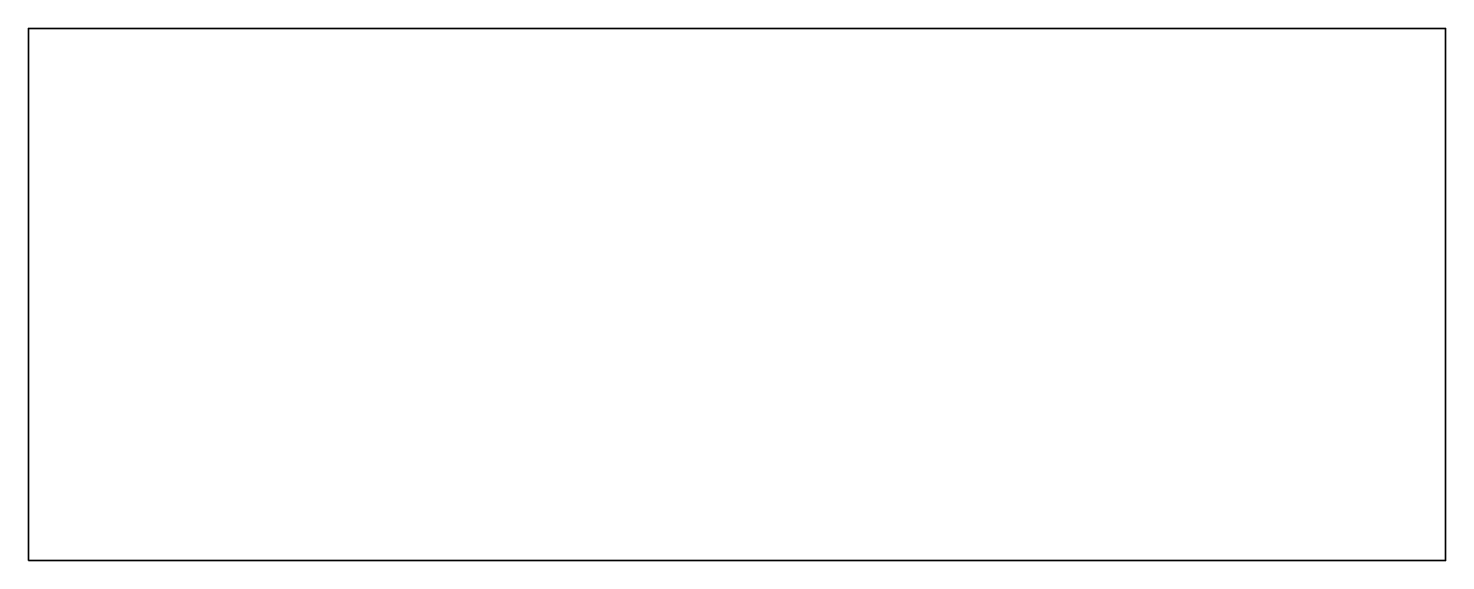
# Model space of a CAD drawing. Extents: x 0 to 2193, y -823 to 0.
import ezdxf

# ---------------------------------------------------------------- set-up
doc = ezdxf.new("R2010")
doc.units = 0
doc.linetypes.add('Solid', pattern=[0])

msp = doc.modelspace()

# ---------------------------------------------------------------- linework, layer by layer
at = {"color": 0, "linetype": 'Solid', "lineweight": 35}
msp.add_lwpolyline([(0, -823), (0, -403), (0, 0), (2193, 0), (2193, -424), (2193, -823), (0, -823)], close=True, dxfattribs=at)

doc.saveas('drawing.dxf')
